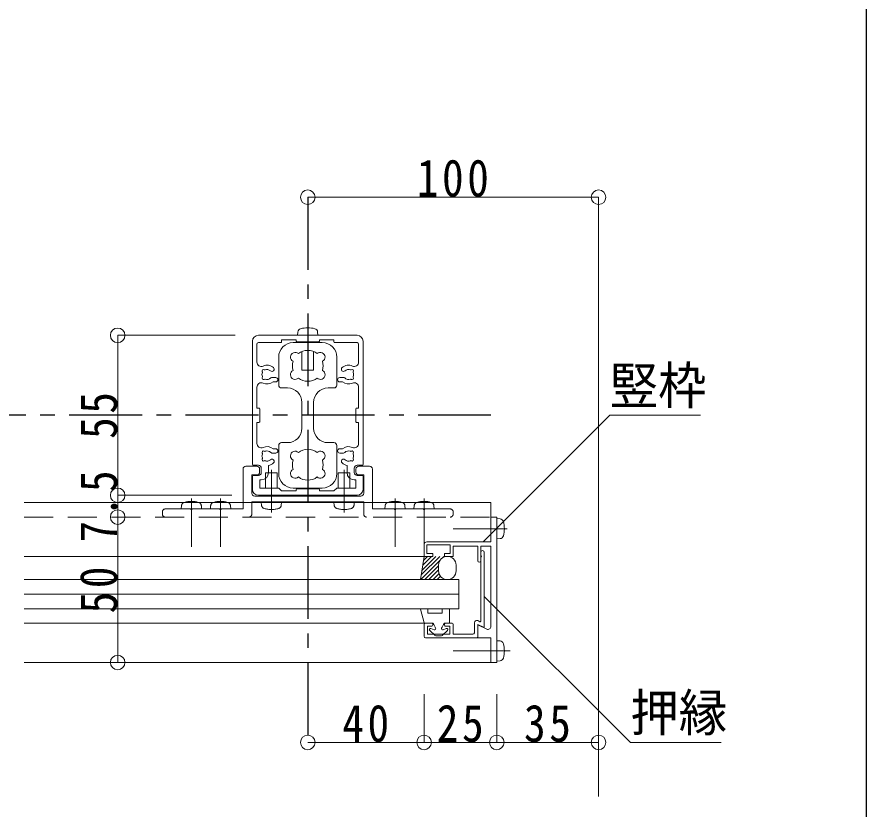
# Model space of a CAD drawing. Units: millimetres at full size, sheet at 1:5. Extents: x -1050 to 1050, y -742 to 742.
# Drawn here: x 698 to 990, y -584.7 to -312.3 of the extents above; entities that cross this region are included whole.
import ezdxf
from ezdxf.enums import TextEntityAlignment as Align

# ---------------------------------------------------------------- set-up
doc = ezdxf.new("R2010")
doc.units = ezdxf.units.MM
doc.header["$LTSCALE"] = 5
doc.linetypes.add('CHAIN1', pattern=[8, 5, -1, 1, -1])
doc.linetypes.add('DASHED2', pattern=[3, 2, -1])
doc.layers.add('0-0_通り芯', color=7, linetype='CHAIN1')
doc.layers.add('1-5_図枠1_1', color=7, linetype='Continuous')
for name, color, linetype, lineweight in [('0-3_寸法', 54, 'Continuous', 20), ('0-4_手摺部材', 92, 'Continuous', 20), ('0-7_ガラス', 6, 'Continuous', 20), ('0-8_その他', 11, 'Continuous', 20), ('0-9_文字', 3, 'Continuous', 20), ('0-A_支柱', 6, 'Continuous', 20), ('0-B_足元', 4, 'Continuous', 20)]:
    doc.layers.add(name, color=color, linetype=linetype, lineweight=lineweight)
doc.styles.add('ＭＳ ゴシック', font='')
doc.styles.get('ＭＳ ゴシック').set_extended_font_data('MS Gothic')

# ---------------------------------------------------------------- blocks, each defined once
blk = doc.blocks.new('dimension_origin')
at = {"color": 0, "linetype": 'Continuous', "lineweight": -2}
blk.add_circle((0, 0), 1.25, dxfattribs=at)

msp = doc.modelspace()

# ---------------------------------------------------------------- linework, layer by layer
at = {"layer": '0-0_通り芯'}
for p, q in [((798.02, -374.293), (798.02, -561.793)), ((861.02, -449.293), (-264.48, -449.293))]:
    msp.add_line(p, q, dxfattribs=at)
at = {"layer": '0-3_寸法'}
for p, q in [((898.02, -374.293), (798.02, -374.293)), ((898.02, -580.378), (898.02, -374.293)), ((773.048, -421.793), (732.654, -421.793)), ((732.654, -421.793), (732.654, -476.793)), ((771.932, -476.793), (732.654, -476.793)), ((732.654, -476.793), (732.654, -484.293)), ((732.654, -484.293), (732.654, -534.293)), ((838.02, -545.172), (838.02, -561.793)), ((863.02, -545.172), (863.02, -561.793)), ((798.02, -561.793), (838.02, -561.793)), ((838.02, -561.793), (863.02, -561.793)), ((863.02, -561.793), (898.02, -561.793))]:
    msp.add_line(p, q, dxfattribs=at)
at = {"layer": '0-4_手摺部材'}
for p, q in [((776.77, -466.793), (780.47, -466.793)), ((819.27, -466.793), (815.57, -466.793)), ((775.77, -479.293), (775.77, -467.793)), ((780.47, -469.793), (778.77, -469.793)), ((778.77, -469.793), (778.77, -476.093)), ((781.47, -467.793), (781.47, -468.793)), ((783.52, -474.293), (783.52, -469.093)), ((783.52, -469.093), (787.52, -469.093)), ((787.52, -469.093), (787.52, -474.293)), ((808.52, -474.293), (808.52, -469.093)), ((808.52, -469.093), (812.52, -469.093)), ((812.52, -469.093), (812.52, -474.293)), ((814.57, -467.793), (814.57, -468.793)), ((815.57, -469.793), (817.27, -469.793)), ((817.27, -469.793), (817.27, -476.093)), ((820.27, -479.293), (820.27, -467.793)), ((779.77, -477.093), (816.27, -477.093)), ((861.02, -479.293), (700.52, -479.293)), ((778.77, -479.093), (817.27, -479.093)), ((778.77, -479.293), (778.77, -479.093)), ((782.038, -479.293), (782.02, -479.093)), ((789.02, -479.093), (782.02, -479.093)), ((789.003, -479.293), (789.02, -479.093)), ((807.038, -479.293), (807.02, -479.093)), ((814.02, -479.093), (807.02, -479.093)), ((814.003, -479.293), (814.02, -479.093)), ((817.27, -479.093), (817.27, -479.293)), ((861.02, -484.293), (861.02, -479.293)), ((864.139, -484.891), (863.02, -484.793)), ((863.02, -484.793), (863.02, -491.793)), ((861.02, -492.793), (839.02, -492.793)), ((864.139, -491.695), (863.02, -491.793)), ((838.02, -493.793), (838.02, -497.793)), ((856.52, -494.293), (856.52, -499.293)), ((857.52, -494.293), (861.02, -494.293)), ((857.52, -494.293), (857.52, -499.293)), ((861.02, -494.293), (861.02, -521.925)), ((838.02, -497.793), (700.52, -497.793)), ((857.52, -496.393), (857.52, -497.493)), ((857.82, -497.793), (857.52, -497.493)), ((857.82, -497.793), (857.52, -498.093)), ((857.52, -498.093), (857.52, -520.076)), ((858.72, -496.393), (858.72, -521.976)), ((838.02, -520.796), (700.52, -520.796)), ((838.02, -521.093), (838.02, -525.293)), ((840.52, -520.793), (838.32, -520.793)), ((840.72, -521.793), (839.22, -521.793)), ((839.22, -524.593), (839.22, -521.793)), ((841.02, -521.293), (841.02, -521.493)), ((845.02, -521.493), (845.02, -521.293)), ((846.82, -521.793), (845.32, -521.793)), ((847.72, -520.793), (845.52, -520.793)), ((846.82, -521.793), (846.82, -524.593)), ((848.02, -521.093), (848.02, -524.593)), ((855.32, -524.093), (855.32, -520.612)), ((856.464, -519.89), (857.234, -520.256)), ((858.434, -522.157), (856.52, -521.245)), ((856.52, -525.493), (856.52, -521.245)), ((846.82, -524.593), (839.22, -524.593)), ((854.82, -524.593), (848.02, -524.593)), ((856.22, -525.793), (838.52, -525.793)), ((861.02, -525.793), (861.02, -534.293)), ((864.139, -526.891), (863.02, -526.793)), ((863.02, -526.793), (863.02, -533.793)), ((700.52, -534.293), (861.061, -534.293)), ((864.139, -533.695), (863.02, -533.793))]:
    msp.add_line(p, q, dxfattribs=at)
at = {"layer": '0-4_手摺部材', "linetype": 'CHAIN1'}
for p, q in [((785.52, -468.093), (785.52, -482.693)), ((810.52, -468.093), (810.52, -482.693)), ((758.02, -477.893), (758.02, -494.493)), ((768.02, -477.893), (768.02, -494.493)), ((828.02, -477.893), (828.02, -494.493)), ((838.02, -477.893), (838.02, -494.493)), ((866.62, -488.293), (848.061, -488.293)), ((867.661, -530.293), (848.061, -530.293))]:
    msp.add_line(p, q, dxfattribs=at)
at = {"layer": '0-4_手摺部材', "linetype": 'DASHED2'}
for p, q in [((749.02, -481.493), (757.72, -481.493)), ((754.618, -480.374), (754.52, -481.493)), ((758.02, -481.793), (757.72, -481.493)), ((758.02, -481.793), (758.32, -481.493)), ((758.32, -481.493), (767.72, -481.493)), ((761.422, -480.374), (761.52, -481.493)), ((764.618, -480.374), (764.52, -481.493)), ((768.02, -481.793), (767.72, -481.493)), ((768.02, -481.793), (768.32, -481.493)), ((768.32, -481.493), (775.77, -481.493)), ((771.422, -480.374), (771.52, -481.493)), ((775.77, -481.493), (775.77, -479.293)), ((778.77, -483.293), (778.77, -479.293)), ((782.118, -480.212), (782.038, -479.293)), ((788.922, -480.212), (789.003, -479.293)), ((807.118, -480.212), (807.038, -479.293)), ((813.922, -480.212), (814.003, -479.293)), ((817.27, -479.293), (817.27, -483.293)), ((820.27, -481.493), (820.27, -479.293)), ((827.72, -481.493), (820.27, -481.493)), ((824.618, -480.374), (824.52, -481.493)), ((828.02, -481.793), (827.72, -481.493)), ((828.02, -481.793), (828.32, -481.493)), ((837.72, -481.493), (828.32, -481.493)), ((831.422, -480.374), (831.52, -481.493)), ((834.618, -480.374), (834.52, -481.493)), ((838.02, -481.793), (837.72, -481.493)), ((838.02, -481.793), (838.32, -481.493)), ((847.02, -481.493), (838.32, -481.493)), ((841.422, -480.374), (841.52, -481.493)), ((700.52, -484.293), (861.061, -484.293)), ((748.02, -483.293), (748.02, -482.493)), ((848.02, -483.293), (848.02, -482.493))]:
    msp.add_line(p, q, dxfattribs=at)
at = {"layer": '0-4_手摺部材'}
for points in [[(861.02, -534.293), (863.02, -534.293), (863.02, -484.293), (861.02, -484.293), (861.02, -492.793)], [(838.02, -497.793), (841.02, -497.793), (841.02, -496.793), (839.02, -496.793), (839.02, -493.793), (847.02, -493.793), (847.02, -496.793), (845.02, -496.793), (845.02, -497.793), (848.02, -497.793), (848.02, -494.293), (856.52, -494.293)], [(861.02, -525.793), (856.52, -525.793), (856.52, -521.293), (859.573, -522.819)]]:
    msp.add_lwpolyline(points, dxfattribs=at)
for centre, radius, start, end in [((776.77, -467.793), 1, 90, 180), ((780.47, -467.793), 1, 0, 90), ((815.57, -467.793), 1, 90, 180), ((819.27, -467.793), 1, 0, 90), ((780.47, -468.793), 1, 270, 360), ((815.57, -468.793), 1, 180, 270), ((779.77, -476.093), 1, 180, 270), ((816.27, -476.093), 1, 270, 360), ((755.913, -480.487), 1.3, 105.88085, 113.31036), ((758.02, -487.893), 9, 74.11915, 105.88085), ((760.127, -480.487), 1.3, 66.68964, 74.11915), ((765.913, -480.487), 1.3, 105.88085, 113.31036), ((768.02, -487.893), 9, 74.11915, 105.88085), ((770.127, -480.487), 1.3, 66.68964, 74.11915), ((825.913, -480.487), 1.3, 105.88085, 113.31036), ((828.02, -487.893), 9, 74.11915, 105.88085), ((830.127, -480.487), 1.3, 66.68964, 74.11915), ((835.913, -480.487), 1.3, 105.88085, 113.31036), ((838.02, -487.893), 9, 74.11915, 105.88085), ((840.127, -480.487), 1.3, 66.68964, 74.11915), ((864.026, -486.186), 1.3, 15.88085, 85), ((856.62, -488.293), 9, 344.11915, 15.88085), ((839.02, -493.793), 1, 90, 180), ((864.026, -490.4), 1.3, 275, 344.11915), ((858.12, -496.393), 0.6, 0, 180), ((857.02, -499.293), 0.5, 180, 360), ((838.32, -521.093), 0.3, 90, 180), ((840.52, -521.293), 0.5, 0, 90), ((840.72, -521.493), 0.3, 270, 360), ((845.52, -521.293), 0.5, 90, 180), ((845.32, -521.493), 0.3, 180, 270), ((847.72, -521.093), 0.3, 0, 90), ((856.12, -520.612), 0.8, 64.54, 180), ((857.32, -520.076), 0.2, 244.54, 360), ((858.52, -521.976), 0.2, 244.54, 360), ((860.02, -521.925), 1, 243.43495, 360), ((838.52, -525.293), 0.5, 180, 270), ((854.82, -524.093), 0.5, 270, 360), ((856.22, -525.493), 0.3, 270, 360), ((864.026, -528.186), 1.3, 15.88085, 85), ((856.62, -530.293), 9, 344.11915, 15.88085), ((864.026, -532.4), 1.3, 275, 344.11915)]:
    msp.add_arc(centre, radius, start, end, dxfattribs=at)
at = {"layer": '0-4_手摺部材', "linetype": 'DASHED2'}
for centre, radius, start, end in [((749.02, -482.493), 1, 90, 180), ((755.913, -480.487), 1.3, 113.31036, 175), ((760.127, -480.487), 1.3, 5, 66.68964), ((765.913, -480.487), 1.3, 113.31036, 175), ((770.127, -480.487), 1.3, 5, 66.68964), ((783.413, -480.099), 1.3, 185, 254.11915), ((785.52, -472.693), 9, 254.11915, 285.88085), ((787.627, -480.099), 1.3, 285.88085, 355), ((808.413, -480.099), 1.3, 185, 254.11915), ((810.52, -472.693), 9, 254.11915, 285.88085), ((812.627, -480.099), 1.3, 285.88085, 355), ((825.913, -480.487), 1.3, 113.31036, 175), ((830.127, -480.487), 1.3, 5, 66.68964), ((835.913, -480.487), 1.3, 113.31036, 175), ((840.127, -480.487), 1.3, 5, 66.68964), ((847.02, -482.493), 1, 0, 90), ((749.02, -483.293), 1, 180, 270), ((777.77, -483.293), 1, 270, 360), ((818.27, -483.293), 1, 180, 270), ((847.02, -483.293), 1, 270, 360)]:
    msp.add_arc(centre, radius, start, end, dxfattribs=at)
at = {"layer": '0-7_ガラス'}
for p, q in [((850.02, -505.796), (700.52, -505.796)), ((850.02, -515.796), (850.02, -505.796)), ((700.52, -510.796), (850.02, -510.796)), ((700.52, -515.796), (850.02, -515.796))]:
    msp.add_line(p, q, dxfattribs=at)
at = {"layer": '0-8_その他'}
for p, q in [((838.02, -497.793), (836.812, -505.793)), ((836.856, -505.793), (843.532, -499.117)), ((837.056, -504.179), (843.442, -497.793)), ((837.307, -502.513), (842.027, -497.793)), ((837.559, -500.847), (840.613, -497.793)), ((837.81, -499.182), (839.199, -497.793)), ((844.344, -498.305), (844.856, -497.793)), ((838.27, -505.793), (843.02, -501.043)), ((843.02, -502.793), (843.02, -500.793)), ((849.02, -502.793), (849.02, -500.793)), ((839.684, -505.793), (843.02, -502.457)), ((841.098, -505.793), (843.168, -503.723)), ((842.513, -505.793), (843.66, -504.645)), ((837.992, -520.682), (836.817, -515.982)), ((836.962, -515.796), (839.12, -515.796)), ((839.27, -517.146), (839.27, -515.946)), ((844.27, -517.146), (844.27, -515.946)), ((844.42, -515.796), (846.62, -515.796)), ((846.77, -520.646), (846.77, -515.946)), ((839.42, -517.296), (844.12, -517.296)), ((838.137, -520.796), (841.029, -520.796)), ((841.471, -523.067), (840.369, -522.624)), ((844.569, -523.067), (845.671, -522.624)), ((845.011, -520.796), (846.62, -520.796)), ((839.942, -523.283), (841.673, -524.955)), ((842.02, -525.096), (844.02, -525.096)), ((846.098, -523.283), (844.367, -524.955))]:
    msp.add_line(p, q, dxfattribs=at)
for centre, radius, start, end in [((846.02, -500.793), 3, 90, 180), ((846.02, -500.793), 3, 0, 90), ((846.02, -502.793), 3, 180, 270), ((846.02, -502.793), 3, 270, 360), ((836.962, -515.946), 0.15, 90, 194.03624), ((839.12, -515.946), 0.15, 0, 90), ((844.42, -515.946), 0.15, 90, 180), ((846.62, -515.946), 0.15, 0, 90), ((839.42, -517.146), 0.15, 180, 270), ((844.12, -517.146), 0.15, 270, 360), ((838.137, -520.646), 0.15, 194.03624, 270), ((840.22, -522.996), 0.4, 68.12576, 225.9867), ((841.029, -520.946), 0.15, 29.09547, 90), ((823.684, -530.598), 20, 23.77732, 29.09547), ((841.62, -522.696), 0.4, 248.12576, 23.77732), ((844.42, -522.696), 0.4, 156.22268, 291.87424), ((862.356, -530.598), 20, 150.90453, 156.22268), ((845.011, -520.946), 0.15, 90, 150.90453), ((845.82, -522.996), 0.4, 314.0133, 111.87424), ((846.62, -520.646), 0.15, 270, 360), ((842.02, -524.596), 0.5, 225.9867, 270), ((844.02, -524.596), 0.5, 270, 314.0133)]:
    msp.add_arc(centre, radius, start, end, dxfattribs=at)
at = {"layer": '0-9_文字'}
for points in [[(858.367, -492.793), (901.867, -449.293), (933.117, -449.293)], [(858.72, -511.548), (908.964, -561.793), (940.214, -561.793)]]:
    msp.add_lwpolyline(points, dxfattribs=at)
at = {"layer": '0-A_支柱'}
for p, q in [((815.02, -421.793), (781.02, -421.793)), ((794.02, -423.293), (794.02, -423.743)), ((794.618, -420.674), (794.52, -421.793)), ((801.422, -420.674), (801.52, -421.793)), ((802.02, -423.293), (802.02, -423.743)), ((802.02, -423.293), (807.02, -423.293)), ((807.02, -423.993), (807.02, -423.293)), ((779.02, -423.793), (779.02, -466.193)), ((780.52, -430.985), (780.52, -424.793)), ((788.72, -424.293), (781.02, -424.293)), ((794.32, -424.043), (801.72, -424.043)), ((796.02, -424.293), (796.02, -424.043)), ((800.02, -424.043), (800.02, -424.293)), ((807.32, -424.293), (815.02, -424.293)), ((815.52, -430.985), (815.52, -424.793)), ((817.02, -466.193), (817.02, -423.793)), ((785.697, -436.293), (787.02, -436.293)), ((786.097, -437.793), (787.02, -437.793)), ((810.343, -436.293), (809.02, -436.293)), ((809.943, -437.793), (809.02, -437.793)), ((780.52, -446.793), (780.52, -439.601)), ((815.52, -446.793), (815.52, -439.601)), ((780.52, -446.793), (781.22, -446.793)), ((781.52, -447.093), (781.52, -451.493)), ((814.52, -447.093), (814.52, -451.493)), ((815.52, -446.793), (814.82, -446.793)), ((780.52, -451.793), (781.22, -451.793)), ((780.52, -458.985), (780.52, -451.793)), ((815.52, -451.793), (814.82, -451.793)), ((815.52, -458.985), (815.52, -451.793)), ((786.097, -460.793), (787.02, -460.793)), ((809.943, -460.793), (809.02, -460.793)), ((785.697, -462.293), (787.02, -462.293)), ((810.343, -462.293), (809.02, -462.293)), ((781.02, -466.493), (779.32, -466.493)), ((784.52, -468.993), (784.52, -466.504)), ((811.52, -468.993), (811.52, -466.504)), ((815.02, -466.493), (816.72, -466.493)), ((779.32, -469.993), (781.02, -469.993)), ((782.02, -468.993), (782.02, -467.493)), ((814.02, -468.993), (814.02, -467.493)), ((816.72, -469.993), (815.02, -469.993)), ((779.02, -470.293), (779.02, -474.793)), ((781.52, -471.493), (782.02, -471.493)), ((781.52, -474.293), (781.52, -471.493)), ((814.52, -471.493), (814.02, -471.493)), ((814.52, -474.293), (814.52, -471.493)), ((817.02, -474.793), (817.02, -470.293)), ((781.52, -474.293), (788.02, -474.293)), ((789.02, -475.293), (788.02, -474.293)), ((789.02, -475.293), (794.02, -475.293)), ((794.02, -475.293), (794.02, -474.843)), ((794.32, -474.543), (801.72, -474.543)), ((802.02, -475.293), (802.02, -474.843)), ((802.02, -475.293), (807.02, -475.293)), ((807.02, -475.293), (808.02, -474.293)), ((814.52, -474.293), (808.02, -474.293)), ((781.02, -476.793), (815.02, -476.793))]:
    msp.add_line(p, q, dxfattribs=at)
for points in [[(789.02, -423.993), (789.02, -423.293), (794.02, -423.293)], [(800.02, -427.385), (800.02, -433.793), (796.02, -433.793), (796.02, -427.385)]]:
    msp.add_lwpolyline(points, dxfattribs=at)
for centre, radius, start, end in [((795.913, -420.787), 1.3, 105.88085, 175), ((798.02, -428.193), 9, 74.11915, 105.88085), ((800.127, -420.787), 1.3, 5, 74.11915), ((781.02, -423.793), 2, 90, 180), ((815.02, -423.793), 2, 0, 90), ((781.02, -424.793), 0.5, 90, 180), ((788.72, -423.993), 0.3, 270, 360), ((794.32, -423.743), 0.3, 180, 270), ((801.72, -423.743), 0.3, 270, 360), ((807.32, -423.993), 0.3, 180, 270), ((815.02, -424.793), 0.5, 0, 90), ((782.02, -430.985), 1.5, 180, 294.90106), ((784.02, -435.293), 3.25, 47.4576, 114.90106), ((812.02, -435.293), 3.25, 65.09894, 132.5424), ((814.02, -430.985), 1.5, 245.09894, 360), ((784.02, -435.293), 1.75, 157.5799, 202.4201), ((782.783, -434.055), 0.5, 55.28656, 214.71344), ((782.125, -434.511), 0.3, 337.5799, 34.71344), ((783.238, -433.398), 0.3, 235.28656, 292.4201), ((784.02, -435.293), 1.75, 47.4576, 112.4201), ((785.71, -433.451), 0.75, 227.4576, 47.4576), ((810.33, -433.451), 0.75, 132.5424, 312.5424), ((812.02, -435.293), 1.75, 67.5799, 132.5424), ((812.802, -433.398), 0.3, 247.5799, 304.71344), ((813.257, -434.055), 0.5, 325.28656, 124.71344), ((813.915, -434.511), 0.3, 145.28656, 202.4201), ((812.02, -435.293), 1.75, 337.5799, 22.4201), ((782.783, -436.53), 0.5, 145.28656, 304.71344), ((782.125, -436.075), 0.3, 325.28656, 22.4201), ((784.02, -435.293), 3.25, 245.09894, 309.71514), ((783.238, -437.188), 0.3, 67.5799, 124.71344), ((784.02, -435.293), 1.75, 247.5799, 318.18969), ((785.697, -436.793), 0.5, 90, 138.18969), ((787.02, -437.043), 0.75, 270, 90), ((809.02, -437.043), 0.75, 90, 270), ((812.02, -435.293), 3.25, 230.28486, 294.90106), ((810.343, -436.793), 0.5, 41.81031, 90), ((812.02, -435.293), 1.75, 221.81031, 292.4201), ((812.802, -437.188), 0.3, 55.28656, 112.4201), ((813.257, -436.53), 0.5, 235.28656, 34.71344), ((813.915, -436.075), 0.3, 157.5799, 214.71344), ((782.02, -439.601), 1.5, 65.09894, 180), ((814.02, -439.601), 1.5, 0, 114.90106), ((781.22, -447.093), 0.3, 0, 90), ((814.82, -447.093), 0.3, 90, 180), ((781.22, -451.493), 0.3, 270, 360), ((814.82, -451.493), 0.3, 180, 270), ((782.02, -458.985), 1.5, 180, 294.90106), ((784.02, -463.293), 3.25, 50.28486, 114.90106), ((787.02, -461.543), 0.75, 270, 90), ((809.02, -461.543), 0.75, 90, 270), ((812.02, -463.293), 3.25, 65.09894, 129.71514), ((814.02, -458.985), 1.5, 245.09894, 360), ((784.02, -463.293), 1.75, 157.5799, 202.4201), ((782.783, -462.055), 0.5, 55.28656, 214.71344), ((782.783, -464.53), 0.5, 145.28656, 304.71344), ((782.125, -462.511), 0.3, 337.5799, 34.71344), ((782.125, -464.075), 0.3, 325.28656, 22.4201), ((783.238, -461.398), 0.3, 235.28656, 292.4201), ((784.02, -463.293), 1.75, 41.81031, 112.4201), ((785.697, -461.793), 0.5, 221.81031, 270), ((810.343, -461.793), 0.5, 270, 318.18969), ((812.02, -463.293), 1.75, 67.5799, 138.18969), ((812.802, -461.398), 0.3, 247.5799, 304.71344), ((813.257, -462.055), 0.5, 325.28656, 124.71344), ((813.257, -464.53), 0.5, 235.28656, 34.71344), ((813.915, -462.511), 0.3, 145.28656, 202.4201), ((813.915, -464.075), 0.3, 157.5799, 214.71344), ((812.02, -463.293), 1.75, 337.5799, 22.4201), ((779.32, -466.193), 0.3, 180, 270), ((781.02, -467.493), 1, 0, 90), ((783.238, -465.188), 0.3, 67.5799, 124.71344), ((784.02, -463.293), 1.75, 247.5799, 312.5424), ((784.02, -463.293), 3.25, 278.84988, 312.5424), ((785.71, -465.135), 0.75, 312.5424, 132.5424), ((810.33, -465.135), 0.75, 47.4576, 227.4576), ((812.02, -463.293), 3.25, 227.4576, 261.15012), ((812.02, -463.293), 1.75, 227.4576, 292.4201), ((812.802, -465.188), 0.3, 55.28656, 112.4201), ((815.02, -467.493), 1, 90, 180), ((816.72, -466.193), 0.3, 270, 360), ((779.32, -470.293), 0.3, 90, 180), ((781.02, -468.993), 1, 270, 360), ((782.02, -468.993), 2.5, 270, 360), ((814.02, -468.993), 2.5, 180, 270), ((815.02, -468.993), 1, 180, 270), ((816.72, -470.293), 0.3, 0, 90), ((781.02, -474.793), 2, 180, 270), ((794.32, -474.843), 0.3, 90, 180), ((801.72, -474.843), 0.3, 0, 90), ((815.02, -474.793), 2, 270, 360)]:
    msp.add_arc(centre, radius, start, end, dxfattribs=at)
at = {"layer": '0-B_足元'}
for p, q in [((803.02, -424.293), (793.02, -424.293)), ((788.02, -438.893), (788.02, -429.293)), ((808.02, -438.893), (808.02, -429.293)), ((791.02, -439.893), (789.02, -439.893)), ((805.02, -439.893), (807.02, -439.893)), ((796.02, -444.893), (796.02, -453.693)), ((800.02, -444.893), (800.02, -453.693)), ((788.02, -459.693), (788.02, -469.293)), ((791.02, -458.693), (789.02, -458.693)), ((805.02, -458.693), (807.02, -458.693)), ((808.02, -459.693), (808.02, -469.293)), ((803.02, -474.293), (793.02, -474.293))]:
    msp.add_line(p, q, dxfattribs=at)
for centre, radius, start, end in [((793.02, -429.293), 5, 90, 180), ((803.02, -429.293), 5, 0, 90), ((793.679, -429.253), 1.6, 46.3184, 243.6816), ((798.02, -432.293), 5.3, 52.3632, 127.6368), ((802.362, -429.253), 1.6, 296.3184, 133.6816), ((798.02, -432.293), 5.3, 162.3632, 197.6368), ((798.02, -432.293), 5.3, 342.3632, 17.6368), ((793.679, -435.333), 1.6, 116.3184, 313.6816), ((802.362, -435.333), 1.6, 226.3184, 63.6816), ((798.02, -432.293), 5.3, 232.36321, 307.63679), ((789.02, -438.893), 1, 180, 270), ((791.02, -444.893), 5, 0, 90), ((805.02, -444.893), 5, 90, 180), ((807.02, -438.893), 1, 270, 360), ((791.02, -453.693), 5, 270, 360), ((805.02, -453.693), 5, 180, 270), ((789.02, -459.693), 1, 90, 180), ((798.02, -466.293), 5.3, 52.36321, 127.63679), ((807.02, -459.693), 1, 0, 90), ((793.679, -463.253), 1.6, 46.3184, 243.6816), ((802.362, -463.253), 1.6, 296.3184, 133.6816), ((798.02, -466.293), 5.3, 162.3632, 197.6368), ((798.02, -466.293), 5.3, 342.3632, 17.6368), ((793.02, -469.293), 5, 180, 270), ((793.679, -469.333), 1.6, 116.3184, 313.6816), ((802.362, -469.333), 1.6, 226.3184, 63.6816), ((803.02, -469.293), 5, 270, 360), ((798.02, -466.293), 5.3, 232.3632, 307.6368)]:
    msp.add_arc(centre, radius, start, end, dxfattribs=at)
at = {"layer": '1-5_図枠1_1'}
msp.add_line((990, 682.5), (990, -707.5), dxfattribs=at)

# ---------------------------------------------------------------- block references
at = {"layer": '0-3_寸法', "xscale": 2, "yscale": 2}
for p, rotation in [((798.02, -374.293), 180), ((732.654, -421.793), 90), ((732.654, -476.793), 270), ((732.654, -476.793), 90), ((732.654, -484.293), 270), ((732.654, -484.293), 90), ((732.654, -534.293), 270), ((798.02, -561.793), 180), ((838.02, -561.793), 180), ((863.02, -561.793), 180)]:
    msp.add_blockref('dimension_origin', p, dxfattribs=dict(at, rotation=rotation))
for p in [(898.02, -374.293), (838.02, -561.793), (863.02, -561.793), (898.02, -561.793)]:
    msp.add_blockref('dimension_origin', p, dxfattribs=at)

# ---------------------------------------------------------------- texts
at = {"layer": '0-3_寸法', "char_height": 12.83, "attachment_point": 7, "style": 'ＭＳ ゴシック'}
for s, insert in [('\\T1.17;\\W0.85;100', (835.52, -374.293)), ('\\T1.17;\\W0.85;40', (809.895, -561.793)), ('\\T1.17;\\W0.85;25', (842.395, -561.793)), ('\\T1.17;\\W0.85;35', (872.395, -561.793))]:
    msp.add_mtext(s, dxfattribs=dict(at, insert=insert))
at = {"layer": '0-3_寸法', "char_height": 12.83, "attachment_point": 7, "rotation": 90, "style": 'ＭＳ ゴシック'}
for s, insert in [('\\T1.17;\\W0.85;55', (732.654, -457.418)), ('\\T1.17;\\W0.85;7.5', (732.654, -493.043)), ('\\T1.17;\\W0.85;50', (732.654, -517.418))]:
    msp.add_mtext(s, dxfattribs=dict(at, insert=insert))
at = {"layer": '0-9_文字', "style": 'ＭＳ ゴシック', "width": 0.95}
for s, p in [('竪枠', (901.867, -449.293)), ('押縁', (908.964, -561.793))]:
    msp.add_text(s, height=12.83, dxfattribs=at).set_placement(p, align=Align.BOTTOM_LEFT)

doc.saveas('drawing.dxf')
